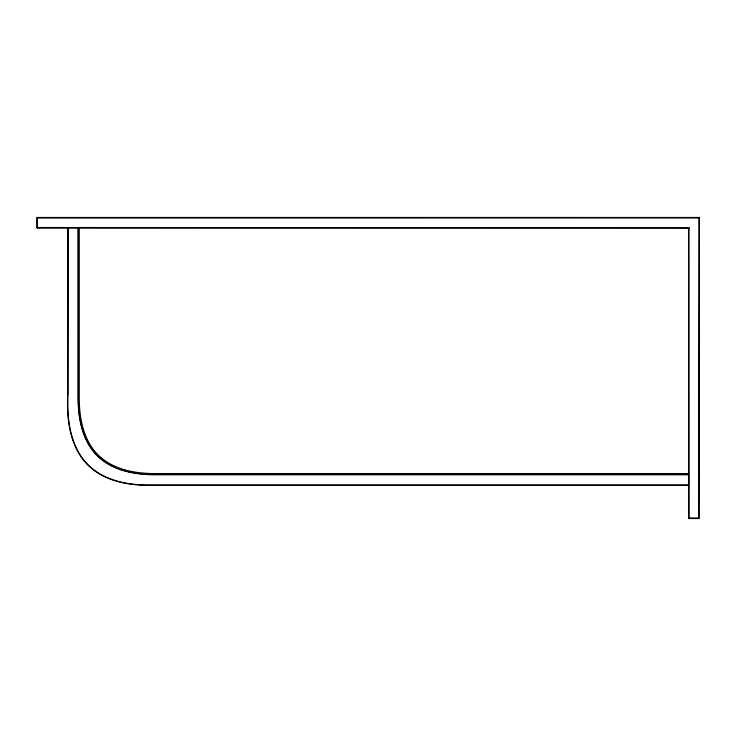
<?xml version="1.0" encoding="UTF-8"?>
<svg xmlns="http://www.w3.org/2000/svg" width="736" height="736" viewBox="0 0 736 736"><rect width="100%" height="100%" fill="white"/><g stroke="black" fill="none" stroke-linecap="round" stroke-linejoin="round"><path stroke-width="1.1" d="M67.822 395.26L67.822 229.071M688.537 228.657L688.537 228.114L37.398 228.114L36.8 227.516L36.8 218.058L37.398 217.451L699.2 217.451L699.2 517.942L698.602 518.549L689.135 518.549L688.537 517.942L688.537 229.071M698.666 217.451L698.133 217.884L699.2 217.451L698.777 218.518L699.2 217.994L36.8 218.058M699.2 217.451L698.602 518.549M688.004 228.114L688.96 227.691L689.135 518.549M36.8 227.516L688.96 227.691L688.537 229.614M688.537 474.472L155.195 474.472C134.716 474.472 112.442 470.451 97.364 455.474C82.386 440.386 78.356 418.122 78.356 397.642L78.356 228.114M688.537 474.775L155.186 474.775C134.633 474.775 112.286 470.718 97.152 455.685C82.11 440.551 78.053 418.204 78.053 397.642L78.053 228.114M688.537 485.015L148.819 485.015C127.245 485.042 103.896 480.553 88.053 464.775C72.284 448.942 67.795 425.592 67.822 404.018L67.822 228.114L67.519 404.018C67.491 425.675 72.018 449.098 87.842 464.996C103.73 480.82 127.162 485.346 148.81 485.318L688.537 485.318L688.537 473.57L155.204 473.57C134.964 473.561 112.921 469.642 97.998 454.83C83.196 439.907 79.267 417.873 79.258 397.624L79.258 228.114M688.537 517.942L699.2 517.942M37.398 217.451L37.398 228.114"/></g></svg>
